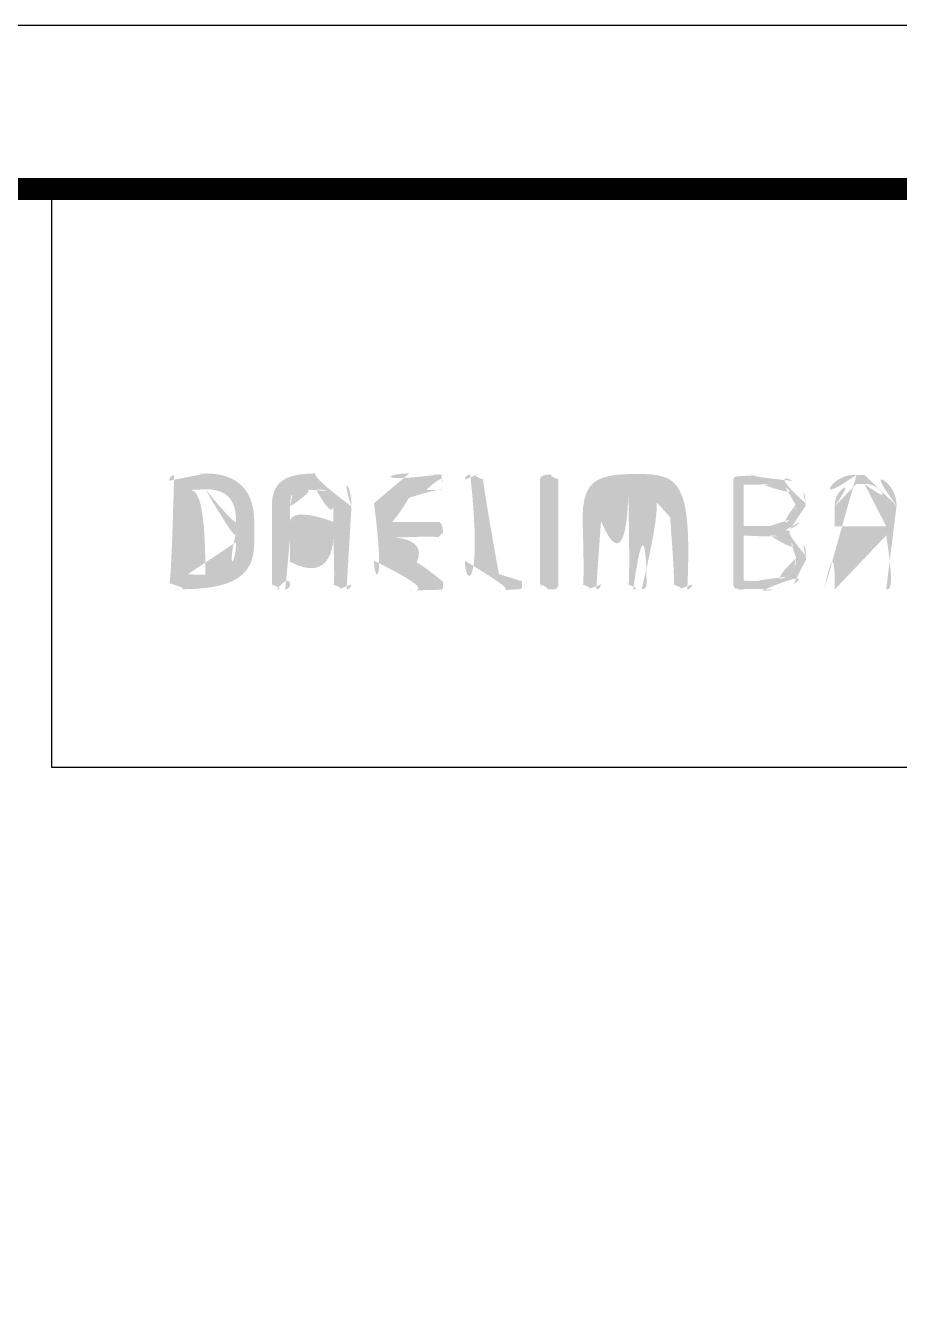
# Model space of a CAD drawing. Extents: x 16296677466 to 16296684057, y -37409618000 to -37409615586.
# Drawn here: x 16296683467.9 to 16296683767.5, y -37409616021.4 to -37409615585.6 of the extents above; entities that cross this region are included whole.
import ezdxf

# ---------------------------------------------------------------- set-up
doc = ezdxf.new("R2010")
doc.units = 0
doc.header["$LTSCALE"] = 10
doc.header["$MEASUREMENT"] = 0
doc.layers.get('0').update_dxf_attribs({"linetype": 'CONTINUOUS'})

msp = doc.modelspace()

# ---------------------------------------------------------------- hatches: boundary and pattern name
h = msp.add_hatch(color=5)
edge = h.paths.add_edge_path()
edge.add_spline(control_points=[(16296683546.333521, -37409615755.815308), (16296683546.333521, -37409615744.975319), (16296683540.552231, -37409615739.224159), (16296683529.611971, -37409615739.224159)], knot_values=[7, 7, 7, 7, 8, 8, 8, 8], degree=3, periodic=0)
edge.add_spline(control_points=[(16296683529.611971, -37409615739.224159), (16296683525.6047, -37409615739.224159), (16296683520.52853, -37409615739.465012), (16296683518.87742, -37409615739.741058)], knot_values=[0, 0, 0, 0, 1, 1, 1, 1], degree=3, periodic=0)
edge.add_spline(control_points=[(16296683518.87742, -37409615739.741058), (16296683517.846149, -37409615739.921669), (16296683517.17362, -37409615740.684547), (16296683517.17362, -37409615741.718277), (16296683517.17362, -37409615741.718277), (16296683517.17362, -37409615776.827454), (16296683517.17362, -37409615776.827454)], knot_values=[1, 1, 1, 1, 2, 2, 2, 3, 3, 3, 3], degree=3, periodic=0)
edge.add_spline(control_points=[(16296683517.17362, -37409615776.827454), (16296683517.17362, -37409615777.921494), (16296683517.846149, -37409615778.649139), (16296683518.94515, -37409615778.890099)], knot_values=[3, 3, 3, 3, 4, 4, 4, 4], degree=3, periodic=0)
edge.add_spline(control_points=[(16296683518.94515, -37409615778.890099), (16296683520.52853, -37409615779.095947), (16296683525.569571, -37409615779.357002), (16296683529.611971, -37409615779.357002)], knot_values=[4, 4, 4, 4, 5, 5, 5, 5], degree=3, periodic=0)
edge.add_spline(control_points=[(16296683529.611971, -37409615779.357002), (16296683540.552231, -37409615779.357002), (16296683546.333521, -37409615773.610786), (16296683546.333521, -37409615762.745728), (16296683546.333521, -37409615762.745728), (16296683546.333521, -37409615755.815308), (16296683546.333521, -37409615755.815308)], knot_values=[5, 5, 5, 5, 6, 6, 6, 7, 7, 7, 7], degree=3, periodic=0)
edge = h.paths.add_edge_path(flags=16)
edge.add_spline(control_points=[(16296683529.576759, -37409615744.639137), (16296683536.871189, -37409615744.639137), (16296683540.12315, -37409615748.106819), (16296683540.12315, -37409615755.815308), (16296683540.12315, -37409615755.815308), (16296683540.12315, -37409615757.547737), (16296683540.12315, -37409615759.280579)], knot_values=[4, 4, 4, 4, 5, 5, 5, 5.5, 5.5, 5.5, 5.5], degree=3, periodic=0)
edge.add_spline(control_points=[(16296683540.12315, -37409615759.280579), (16296683540.12315, -37409615761.012993), (16296683540.12315, -37409615762.745728), (16296683540.12315, -37409615762.745728)], knot_values=[5.5, 5.5, 5.5, 5.5, 6, 6, 6, 6], degree=3, periodic=0)
edge.add_spline(control_points=[(16296683540.12315, -37409615762.745728), (16296683540.12315, -37409615770.273468), (16296683536.66543, -37409615773.947029), (16296683529.611971, -37409615773.947029)], knot_values=[0, 0, 0, 0, 1, 1, 1, 1], degree=3, periodic=0)
edge.add_spline(control_points=[(16296683529.611971, -37409615773.947029), (16296683529.611851, -37409615773.947029), (16296683524.76157, -37409615773.866653), (16296683523.504419, -37409615773.816544), (16296683523.504419, -37409615773.816544), (16296683523.504419, -37409615744.935211), (16296683523.504419, -37409615744.935211)], knot_values=[1.00001, 1.00001, 1.00001, 1.00001, 2, 2, 2, 3, 3, 3, 3], degree=3, periodic=0)
edge.add_spline(control_points=[(16296683523.504419, -37409615744.935211), (16296683526.033739, -37409615744.669098), (16296683529.576759, -37409615744.639137), (16296683529.576759, -37409615744.639137)], knot_values=[3, 3, 3, 3, 4, 4, 4, 4], degree=3, periodic=0)
h = msp.add_hatch(color=5)
edge = h.paths.add_edge_path()
edge.add_spline(control_points=[(16296683579.653669, -37409615750.530777), (16296683579.653669, -37409615742.712013), (16296683575.88731, -37409615739.224159), (16296683567.508961, -37409615739.224159)], knot_values=[13, 13, 13, 13, 14, 14, 14, 14], degree=3, periodic=0)
edge.add_spline(control_points=[(16296683567.508961, -37409615739.224159), (16296683567.5089, -37409615739.224159), (16296683564.447729, -37409615739.224159), (16296683564.447729, -37409615739.224159)], knot_values=[0.00001, 0.00001, 0.00001, 0.00001, 1, 1, 1, 1], degree=3, periodic=0)
edge.add_spline(control_points=[(16296683564.447729, -37409615739.224159), (16296683556.069361, -37409615739.224159), (16296683552.37071, -37409615742.712013), (16296683552.37071, -37409615750.530777), (16296683552.37071, -37409615750.530777), (16296683552.37071, -37409615777.289307), (16296683552.37071, -37409615777.289307)], knot_values=[1, 1, 1, 1, 2, 2, 2, 3, 3, 3, 3], degree=3, periodic=0)
edge.add_spline(control_points=[(16296683552.37071, -37409615777.289307), (16296683552.37071, -37409615778.22776), (16296683553.093399, -37409615778.995567), (16296683554.039379, -37409615778.995567)], knot_values=[3, 3, 3, 3, 4, 4, 4, 4], degree=3, periodic=0)
edge.add_spline(control_points=[(16296683554.039379, -37409615778.995567), (16296683554.039431, -37409615778.995567), (16296683556.962681, -37409615778.995567), (16296683556.962681, -37409615778.995567)], knot_values=[4.00001, 4.00001, 4.00001, 4.00001, 5, 5, 5, 5], degree=3, periodic=0)
edge.add_spline(control_points=[(16296683556.962681, -37409615778.995567), (16296683557.94375, -37409615778.995567), (16296683558.631281, -37409615778.082199), (16296683558.631281, -37409615777.289307), (16296683558.631281, -37409615777.289307), (16296683558.631281, -37409615773.438858), (16296683558.631281, -37409615769.509987)], knot_values=[5, 5, 5, 5, 6, 6, 6, 6.5, 6.5, 6.5, 6.5], degree=3, periodic=0)
edge.add_spline(control_points=[(16296683558.631281, -37409615769.509987), (16296683558.631281, -37409615765.5812), (16296683558.631281, -37409615761.573936), (16296683558.631281, -37409615761.260384), (16296683558.631281, -37409615761.260384), (16296683573.39065, -37409615761.260384), (16296683573.39065, -37409615761.260384)], knot_values=[6.5, 6.5, 6.5, 6.5, 7, 7, 7, 8, 8, 8, 8], degree=3, periodic=0)
edge.add_spline(control_points=[(16296683573.39065, -37409615761.260384), (16296683573.39065, -37409615761.887421), (16296683573.39065, -37409615777.289307), (16296683573.39065, -37409615777.289307)], knot_values=[8, 8, 8, 8, 9, 9, 9, 9], degree=3, periodic=0)
edge.add_spline(control_points=[(16296683573.39065, -37409615777.289307), (16296683573.39065, -37409615778.262802), (16296683574.14846, -37409615778.995567), (16296683575.04427, -37409615778.995567)], knot_values=[9, 9, 9, 9, 10, 10, 10, 10], degree=3, periodic=0)
edge.add_spline(control_points=[(16296683575.04427, -37409615778.995567), (16296683575.0443, -37409615778.995567), (16296683577.985081, -37409615778.995567), (16296683577.985081, -37409615778.995567)], knot_values=[10.00001, 10.00001, 10.00001, 10.00001, 11, 11, 11, 11], degree=3, periodic=0)
edge.add_spline(control_points=[(16296683577.985081, -37409615778.995567), (16296683578.966181, -37409615778.995567), (16296683579.653669, -37409615778.04705), (16296683579.653669, -37409615777.289307), (16296683579.653669, -37409615777.289307), (16296683579.653669, -37409615750.530777), (16296683579.653669, -37409615750.530777)], knot_values=[11, 11, 11, 11, 12, 12, 12, 13, 13, 13, 13], degree=3, periodic=0)
edge = h.paths.add_edge_path(flags=16)
edge.add_spline(control_points=[(16296683558.631281, -37409615750.530777), (16296683558.631281, -37409615745.572517), (16296683560.044041, -37409615744.754593), (16296683564.447729, -37409615744.754593)], knot_values=[2, 2, 2, 2, 3, 3, 3, 3], degree=3, periodic=0)
edge.add_spline(control_points=[(16296683564.447729, -37409615744.754593), (16296683564.447781, -37409615744.754593), (16296683567.508961, -37409615744.754593), (16296683567.508961, -37409615744.754593)], knot_values=[3.00001, 3.00001, 3.00001, 3.00001, 4, 4, 4, 4], degree=3, periodic=0)
edge.add_spline(control_points=[(16296683567.508961, -37409615744.754593), (16296683571.930321, -37409615744.754593), (16296683573.39065, -37409615745.572517), (16296683573.39065, -37409615750.530777)], knot_values=[4, 4, 4, 4, 5, 5, 5, 5], degree=3, periodic=0)
edge.add_spline(control_points=[(16296683573.39065, -37409615750.530777), (16296683573.39065, -37409615750.530907), (16296683573.39065, -37409615755.288361), (16296683573.39065, -37409615755.754883)], knot_values=[5.00001, 5.00001, 5.00001, 5.00001, 6, 6, 6, 6], degree=3, periodic=0)
edge.add_spline(control_points=[(16296683573.39065, -37409615755.754883), (16296683573.39065, -37409615755.754883), (16296683558.631281, -37409615755.754883), (16296683558.631281, -37409615755.754883)], knot_values=[0, 0, 0, 0, 1, 1, 1, 1], degree=3, periodic=0)
edge.add_spline(control_points=[(16296683558.631281, -37409615755.754883), (16296683558.631281, -37409615755.288361), (16296683558.631281, -37409615750.530777), (16296683558.631281, -37409615750.530777)], knot_values=[1, 1, 1, 1, 2, 2, 2, 2], degree=3, periodic=0)
h = msp.add_hatch(color=5)
edge = h.paths.add_edge_path()
edge.add_spline(control_points=[(16296683593.69039, -37409615755.815308), (16296683593.69039, -37409615755.308296), (16296683593.69039, -37409615749.456993), (16296683593.69039, -37409615749.456993)], knot_values=[14, 14, 14, 14, 15, 15, 15, 15], degree=3, periodic=0)
edge.add_spline(control_points=[(16296683593.69039, -37409615749.456993), (16296683593.69039, -37409615746.48085), (16296683593.69039, -37409615744.855003), (16296683599.486719, -37409615744.855003), (16296683599.486719, -37409615744.855003), (16296683602.368549, -37409615744.861191), (16296683605.250429, -37409615744.867393)], knot_values=[15, 15, 15, 15, 16, 16, 16, 16.5, 16.5, 16.5, 16.5], degree=3, periodic=0)
edge.add_spline(control_points=[(16296683605.250429, -37409615744.867393), (16296683608.132339, -37409615744.873749), (16296683611.014191, -37409615744.879951), (16296683611.014191, -37409615744.879951), (16296683611.014191, -37409615744.879951), (16296683611.014191, -37409615743.572731), (16296683611.014191, -37409615742.265419)], knot_values=[16.5, 16.5, 16.5, 16.5, 17, 17, 17, 17.5, 17.5, 17.5, 17.5], degree=3, periodic=0)
edge.add_spline(control_points=[(16296683611.014191, -37409615742.265419), (16296683611.014191, -37409615740.958069), (16296683611.014191, -37409615739.650711), (16296683611.014191, -37409615739.650711)], knot_values=[17.5, 17.5, 17.5, 17.5, 18, 18, 18, 18], degree=3, periodic=0)
edge.add_spline(control_points=[(16296683611.014191, -37409615739.650711), (16296683611.01413, -37409615739.650711), (16296683609.844851, -37409615739.540298), (16296683609.844851, -37409615739.540298)], knot_values=[18.00001, 18.00001, 18.00001, 18.00001, 19, 19, 19, 19], degree=3, periodic=0)
edge.add_spline(control_points=[(16296683609.844851, -37409615739.540298), (16296683607.50625, -37409615739.344467), (16296683602.342239, -37409615739.224159), (16296683599.421511, -37409615739.224159)], knot_values=[19, 19, 19, 19, 20, 20, 20, 20], degree=3, periodic=0)
edge.add_spline(control_points=[(16296683599.421511, -37409615739.224159), (16296683591.30159, -37409615739.224159), (16296683587.37711, -37409615742.551308), (16296683587.37711, -37409615749.456993)], knot_values=[20, 20, 20, 20, 21, 21, 21, 21], degree=3, periodic=0)
edge.add_spline(control_points=[(16296683587.37711, -37409615749.456993), (16296683587.37711, -37409615749.456993), (16296683587.37711, -37409615769.139259), (16296683587.37711, -37409615769.139259)], knot_values=[0, 0, 0, 0, 1, 1, 1, 1], degree=3, periodic=0)
edge.add_spline(control_points=[(16296683587.37711, -37409615769.139259), (16296683587.37711, -37409615776.019539), (16296683591.30159, -37409615779.357002), (16296683599.421511, -37409615779.357002)], knot_values=[1, 1, 1, 1, 2, 2, 2, 2], degree=3, periodic=0)
edge.add_spline(control_points=[(16296683599.421511, -37409615779.357002), (16296683603.01474, -37409615779.357002), (16296683607.86762, -37409615779.286781), (16296683609.844851, -37409615779.095947)], knot_values=[2, 2, 2, 2, 3, 3, 3, 3], degree=3, periodic=0)
edge.add_spline(control_points=[(16296683609.844851, -37409615779.095947), (16296683609.844851, -37409615779.095947), (16296683610.738159, -37409615779.020569), (16296683610.738159, -37409615779.020569)], knot_values=[3.00001, 3.00001, 3.00001, 3.00001, 3.99999, 3.99999, 3.99999, 3.99999], degree=3, periodic=0)
edge.add_spline(control_points=[(16296683610.738159, -37409615779.020569), (16296683610.738159, -37409615779.020569), (16296683610.738159, -37409615779.020569), (16296683610.738159, -37409615779.020569), (16296683610.738159, -37409615779.020569), (16296683611.01413, -37409615778.995567), (16296683611.014191, -37409615778.995567)], knot_values=[3.99999, 3.99999, 3.99999, 3.99999, 4, 4, 4, 4.99999, 4.99999, 4.99999, 4.99999], degree=3, periodic=0)
edge.add_spline(control_points=[(16296683611.014191, -37409615778.995567), (16296683611.014191, -37409615778.995567), (16296683611.014191, -37409615778.995567), (16296683611.014191, -37409615778.995567), (16296683611.014191, -37409615778.995567), (16296683611.014191, -37409615777.674347), (16296683611.014191, -37409615776.353371)], knot_values=[4.99999, 4.99999, 4.99999, 4.99999, 5.25, 5.25, 5.25, 5.5, 5.5, 5.5, 5.5], degree=3, periodic=0)
edge.add_spline(control_points=[(16296683611.014191, -37409615776.353371), (16296683611.014191, -37409615775.032387), (16296683611.014191, -37409615773.711037), (16296683611.014191, -37409615773.711037), (16296683611.014191, -37409615773.711037), (16296683599.486719, -37409615773.711037), (16296683599.486719, -37409615773.711037)], knot_values=[5.5, 5.5, 5.5, 5.5, 6, 6, 6, 7, 7, 7, 7], degree=3, periodic=0)
edge.add_spline(control_points=[(16296683599.486719, -37409615773.711037), (16296683593.69039, -37409615773.711037), (16296683593.69039, -37409615772.095253), (16296683593.69039, -37409615769.139259), (16296683593.69039, -37409615769.139259), (16296683593.69039, -37409615761.817307), (16296683593.69039, -37409615761.240158)], knot_values=[7, 7, 7, 7, 8, 8, 8, 9, 9, 9, 9], degree=3, periodic=0)
edge.add_spline(control_points=[(16296683593.69039, -37409615761.240158), (16296683594.25746, -37409615761.240158), (16296683609.2577, -37409615761.240158), (16296683609.2577, -37409615761.240158)], knot_values=[9, 9, 9, 9, 10, 10, 10, 10], degree=3, periodic=0)
edge.add_spline(control_points=[(16296683609.2577, -37409615761.240158), (16296683610.18614, -37409615761.240158), (16296683611.014191, -37409615760.502327), (16296683611.014191, -37409615759.553917)], knot_values=[10, 10, 10, 10, 11, 11, 11, 11], degree=3, periodic=0)
edge.add_spline(control_points=[(16296683611.014191, -37409615759.553917), (16296683611.014191, -37409615759.553917), (16296683611.014191, -37409615757.596733), (16296683611.014191, -37409615757.596733)], knot_values=[11.00001, 11.00001, 11.00001, 11.00001, 12, 12, 12, 12], degree=3, periodic=0)
edge.add_spline(control_points=[(16296683611.014191, -37409615757.596733), (16296683611.014191, -37409615756.613182), (16296683610.18614, -37409615755.815308), (16296683609.2577, -37409615755.815308), (16296683609.2577, -37409615755.815308), (16296683594.25746, -37409615755.815308), (16296683593.69039, -37409615755.815308)], knot_values=[12, 12, 12, 12, 13, 13, 13, 14, 14, 14, 14], degree=3, periodic=0)
h = msp.add_hatch(color=5)
edge = h.paths.add_edge_path()
edge.add_spline(control_points=[(16296683630.19482, -37409615773.711037), (16296683624.80999, -37409615773.711037), (16296683624.80999, -37409615771.673607), (16296683624.80999, -37409615769.706429), (16296683624.80999, -37409615769.706429), (16296683624.80999, -37409615741.336838), (16296683624.80999, -37409615741.336838)], knot_values=[9, 9, 9, 9, 10, 10, 10, 11, 11, 11, 11], degree=3, periodic=0)
edge.add_spline(control_points=[(16296683624.80999, -37409615741.336838), (16296683624.80999, -37409615740.383476), (16296683624.002001, -37409615739.560364), (16296683623.03846, -37409615739.560364)], knot_values=[11, 11, 11, 11, 12, 12, 12, 12], degree=3, periodic=0)
edge.add_spline(control_points=[(16296683623.03846, -37409615739.560364), (16296683623.03838, -37409615739.560364), (16296683620.353649, -37409615739.560364), (16296683620.35358, -37409615739.560364)], knot_values=[12.00001, 12.00001, 12.00001, 12.00001, 12.99999, 12.99999, 12.99999, 12.99999], degree=3, periodic=0)
edge.add_spline(control_points=[(16296683620.35358, -37409615739.560364), (16296683619.374969, -37409615739.560364), (16296683618.531879, -37409615740.383476), (16296683618.531879, -37409615741.336838), (16296683618.531879, -37409615741.336838), (16296683618.531879, -37409615769.139259), (16296683618.531879, -37409615769.139259)], knot_values=[0, 0, 0, 0, 1, 1, 1, 2, 2, 2, 2], degree=3, periodic=0)
edge.add_spline(control_points=[(16296683618.531879, -37409615769.139259), (16296683618.531879, -37409615778.202637), (16296683624.759781, -37409615779.357002), (16296683630.14463, -37409615779.357002)], knot_values=[2, 2, 2, 2, 3, 3, 3, 3], degree=3, periodic=0)
edge.add_spline(control_points=[(16296683630.14463, -37409615779.357002), (16296683634.08407, -37409615779.357002), (16296683635.047689, -37409615779.186302), (16296683636.267151, -37409615778.995567)], knot_values=[3, 3, 3, 3, 4, 4, 4, 4], degree=3, periodic=0)
edge.add_spline(control_points=[(16296683636.267151, -37409615778.995567), (16296683636.26717, -37409615778.995567), (16296683636.954679, -37409615778.910248), (16296683636.954679, -37409615778.910248)], knot_values=[4.00001, 4.00001, 4.00001, 4.00001, 4.99999, 4.99999, 4.99999, 4.99999], degree=3, periodic=0)
edge.add_spline(control_points=[(16296683636.954679, -37409615778.910248), (16296683636.954679, -37409615778.910248), (16296683636.954679, -37409615778.910248), (16296683636.954679, -37409615778.910248), (16296683636.954679, -37409615778.910248), (16296683637.832939, -37409615778.754692), (16296683637.832939, -37409615778.754692)], knot_values=[4.99999, 4.99999, 4.99999, 4.99999, 5.499995, 5.499995, 5.499995, 5.99999, 5.99999, 5.99999, 5.99999], degree=3, periodic=0)
edge.add_spline(control_points=[(16296683637.832939, -37409615778.754692), (16296683637.832939, -37409615778.754692), (16296683637.832939, -37409615778.754692), (16296683637.832939, -37409615778.754692), (16296683637.832939, -37409615778.754692), (16296683638.14411, -37409615778.709541), (16296683638.14411, -37409615778.709541)], knot_values=[5.99999, 5.99999, 5.99999, 5.99999, 6.499995, 6.499995, 6.499995, 6.99999, 6.99999, 6.99999, 6.99999], degree=3, periodic=0)
edge.add_spline(control_points=[(16296683638.14411, -37409615778.709541), (16296683638.14411, -37409615778.709541), (16296683638.14411, -37409615778.709541), (16296683638.14411, -37409615778.709541), (16296683638.14411, -37409615778.709541), (16296683638.14411, -37409615777.459969), (16296683638.14411, -37409615776.210373)], knot_values=[6.99999, 6.99999, 6.99999, 6.99999, 7.25, 7.25, 7.25, 7.5, 7.5, 7.5, 7.5], degree=3, periodic=0)
edge.add_spline(control_points=[(16296683638.14411, -37409615776.210373), (16296683638.14411, -37409615774.960739), (16296683638.14411, -37409615773.711037), (16296683638.14411, -37409615773.711037), (16296683638.14411, -37409615773.711037), (16296683630.19482, -37409615773.711037), (16296683630.19482, -37409615773.711037)], knot_values=[7.5, 7.5, 7.5, 7.5, 8, 8, 8, 9, 9, 9, 9], degree=3, periodic=0)
h = msp.add_hatch(color=5)
edge = h.paths.add_edge_path()
edge.add_spline(control_points=[(16296683648.928801, -37409615778.995567), (16296683649.94249, -37409615778.995567), (16296683650.579889, -37409615778.082199), (16296683650.579889, -37409615777.289307), (16296683650.579889, -37409615777.289307), (16296683650.579889, -37409615741.271591), (16296683650.579889, -37409615741.271591)], knot_values=[4, 4, 4, 4, 5, 5, 5, 6, 6, 6, 6], degree=3, periodic=0)
edge.add_spline(control_points=[(16296683650.579889, -37409615741.271591), (16296683650.579889, -37409615740.333267), (16296683649.857189, -37409615739.560364), (16296683648.928801, -37409615739.560364)], knot_values=[6, 6, 6, 6, 7, 7, 7, 7], degree=3, periodic=0)
edge.add_spline(control_points=[(16296683648.928801, -37409615739.560364), (16296683648.928711, -37409615739.560364), (16296683646.003111, -37409615739.560364), (16296683646.003019, -37409615739.560364)], knot_values=[7.00001, 7.00001, 7.00001, 7.00001, 7.99999, 7.99999, 7.99999, 7.99999], degree=3, periodic=0)
edge.add_spline(control_points=[(16296683646.003019, -37409615739.560364), (16296683644.93911, -37409615739.560364), (16296683644.301781, -37409615740.433456), (16296683644.301781, -37409615741.271591), (16296683644.301781, -37409615741.271591), (16296683644.301781, -37409615777.289307), (16296683644.301781, -37409615777.289307)], knot_values=[0, 0, 0, 0, 1, 1, 1, 2, 2, 2, 2], degree=3, periodic=0)
edge.add_spline(control_points=[(16296683644.301781, -37409615777.289307), (16296683644.301781, -37409615778.262802), (16296683645.08964, -37409615778.995567), (16296683646.003019, -37409615778.995567)], knot_values=[2, 2, 2, 2, 3, 3, 3, 3], degree=3, periodic=0)
edge.add_spline(control_points=[(16296683646.003019, -37409615778.995567), (16296683646.003111, -37409615778.995567), (16296683648.928801, -37409615778.995567), (16296683648.928801, -37409615778.995567)], knot_values=[3.00001, 3.00001, 3.00001, 3.00001, 4, 4, 4, 4], degree=3, periodic=0)
h = msp.add_hatch(color=5)
edge = h.paths.add_edge_path()
edge.add_spline(control_points=[(16296683665.16856, -37409615755.63974), (16296683665.16856, -37409615746.154694), (16296683666.4734, -37409615745.226273), (16296683674.520519, -37409615745.191116)], knot_values=[5, 5, 5, 5, 6, 6, 6, 6], degree=3, periodic=0)
edge.add_spline(control_points=[(16296683674.520519, -37409615745.191116), (16296683674.520519, -37409615745.758034), (16296683674.520519, -37409615777.289307), (16296683674.520519, -37409615777.289307)], knot_values=[6, 6, 6, 6, 7, 7, 7, 7], degree=3, periodic=0)
edge.add_spline(control_points=[(16296683674.520519, -37409615777.289307), (16296683674.520519, -37409615778.282967), (16296683675.26326, -37409615778.995567), (16296683676.206711, -37409615778.995567)], knot_values=[7, 7, 7, 7, 8, 8, 8, 8], degree=3, periodic=0)
edge.add_spline(control_points=[(16296683676.206711, -37409615778.995567), (16296683676.20676, -37409615778.995567), (16296683679.117411, -37409615778.995567), (16296683679.117411, -37409615778.995567)], knot_values=[8.00001, 8.00001, 8.00001, 8.00001, 9, 9, 9, 9], degree=3, periodic=0)
edge.add_spline(control_points=[(16296683679.117411, -37409615778.995567), (16296683680.181339, -37409615778.995567), (16296683680.803619, -37409615778.082199), (16296683680.803619, -37409615777.289307), (16296683680.803619, -37409615777.289307), (16296683680.803619, -37409615745.878731), (16296683680.803619, -37409615745.251488)], knot_values=[9, 9, 9, 9, 10, 10, 10, 11, 11, 11, 11], degree=3, periodic=0)
edge.add_spline(control_points=[(16296683680.803619, -37409615745.251488), (16296683684.567499, -37409615745.276443), (16296683686.96632, -37409615745.662712), (16296683688.30126, -37409615746.997803)], knot_values=[11, 11, 11, 11, 12, 12, 12, 12], degree=3, periodic=0)
edge.add_spline(control_points=[(16296683688.30126, -37409615746.997803), (16296683689.856979, -37409615748.493202), (16296683690.10792, -37409615751.313583), (16296683690.10792, -37409615755.63974), (16296683690.10792, -37409615755.63974), (16296683690.10792, -37409615777.289307), (16296683690.10792, -37409615777.289307)], knot_values=[12, 12, 12, 12, 13, 13, 13, 14, 14, 14, 14], degree=3, periodic=0)
edge.add_spline(control_points=[(16296683690.10792, -37409615777.289307), (16296683690.10792, -37409615778.22776), (16296683690.88076, -37409615778.995567), (16296683691.794121, -37409615778.995567)], knot_values=[14, 14, 14, 14, 15, 15, 15, 15], degree=3, periodic=0)
edge.add_spline(control_points=[(16296683691.794121, -37409615778.995567), (16296683691.79418, -37409615778.995567), (16296683694.775101, -37409615778.995567), (16296683694.775101, -37409615778.995567)], knot_values=[15.00001, 15.00001, 15.00001, 15.00001, 16, 16, 16, 16], degree=3, periodic=0)
edge.add_spline(control_points=[(16296683694.775101, -37409615778.995567), (16296683695.73864, -37409615778.995567), (16296683696.441231, -37409615778.04705), (16296683696.441231, -37409615777.289307), (16296683696.441231, -37409615777.289307), (16296683696.441231, -37409615755.142563), (16296683696.441231, -37409615755.142563)], knot_values=[16, 16, 16, 16, 17, 17, 17, 18, 18, 18, 18], degree=3, periodic=0)
edge.add_spline(control_points=[(16296683696.441231, -37409615755.142563), (16296683696.441231, -37409615741.683029), (16296683691.9848, -37409615739.409714), (16296683677.6721, -37409615739.409714)], knot_values=[18, 18, 18, 18, 19, 19, 19, 19], degree=3, periodic=0)
edge.add_spline(control_points=[(16296683677.6721, -37409615739.409714), (16296683663.34185, -37409615739.409714), (16296683658.870359, -37409615741.683029), (16296683658.870359, -37409615755.142563)], knot_values=[19, 19, 19, 19, 20, 20, 20, 20], degree=3, periodic=0)
edge.add_spline(control_points=[(16296683658.870359, -37409615755.142563), (16296683658.870359, -37409615755.142563), (16296683658.870359, -37409615777.289307), (16296683658.870359, -37409615777.289307)], knot_values=[0, 0, 0, 0, 1, 1, 1, 1], degree=3, periodic=0)
edge.add_spline(control_points=[(16296683658.870359, -37409615777.289307), (16296683658.870359, -37409615778.262802), (16296683659.62822, -37409615778.995567), (16296683660.59174, -37409615778.995567)], knot_values=[1, 1, 1, 1, 2, 2, 2, 2], degree=3, periodic=0)
edge.add_spline(control_points=[(16296683660.59174, -37409615778.995567), (16296683660.591761, -37409615778.995567), (16296683663.517469, -37409615778.995567), (16296683663.517469, -37409615778.995567)], knot_values=[2.00001, 2.00001, 2.00001, 2.00001, 3, 3, 3, 3], degree=3, periodic=0)
edge.add_spline(control_points=[(16296683663.517469, -37409615778.995567), (16296683664.56638, -37409615778.995567), (16296683665.16856, -37409615778.082199), (16296683665.16856, -37409615777.289307), (16296683665.16856, -37409615777.289307), (16296683665.16856, -37409615755.63974), (16296683665.16856, -37409615755.63974)], knot_values=[3, 3, 3, 3, 4, 4, 4, 5, 5, 5, 5], degree=3, periodic=0)
h = msp.add_hatch(color=5)
edge = h.paths.add_edge_path()
edge.add_spline(control_points=[(16296683735.31686, -37409615749.476921), (16296683735.31686, -37409615745.587624), (16296683733.70093, -37409615743.2892), (16296683731.000959, -37409615741.803688)], knot_values=[4, 4, 4, 4, 5, 5, 5, 5], degree=3, periodic=0)
edge.add_spline(control_points=[(16296683731.000959, -37409615741.803688), (16296683728.281019, -37409615740.288132), (16296683724.416691, -37409615739.705971), (16296683720.181129, -37409615739.705971)], knot_values=[5, 5, 5, 5, 6, 6, 6, 6], degree=3, periodic=0)
edge.add_spline(control_points=[(16296683720.181129, -37409615739.705971), (16296683716.668249, -37409615739.705971), (16296683713.406151, -37409615739.921669), (16296683711.579479, -37409615740.162659)], knot_values=[6, 6, 6, 6, 7, 7, 7, 7], degree=3, periodic=0)
edge.add_spline(control_points=[(16296683711.579479, -37409615740.162659), (16296683711.14789, -37409615740.18763), (16296683710.92709, -37409615740.333267), (16296683710.776489, -37409615740.493851)], knot_values=[7, 7, 7, 7, 8, 8, 8, 8], degree=3, periodic=0)
edge.add_spline(control_points=[(16296683710.776489, -37409615740.493851), (16296683710.61586, -37409615740.624229), (16296683710.51549, -37409615740.9105), (16296683710.51549, -37409615741.457329)], knot_values=[8, 8, 8, 8, 9, 9, 9, 9], degree=3, periodic=0)
edge.add_spline(control_points=[(16296683710.51549, -37409615741.457329), (16296683710.51549, -37409615741.457329), (16296683710.51549, -37409615777.499992), (16296683710.51549, -37409615777.499992)], knot_values=[9, 9, 9, 9, 10, 10, 10, 10], degree=3, periodic=0)
edge.add_spline(control_points=[(16296683710.51549, -37409615777.499992), (16296683710.51549, -37409615778.132317), (16296683710.61586, -37409615778.428413), (16296683710.716311, -37409615778.548973)], knot_values=[10, 10, 10, 10, 11, 11, 11, 11], degree=3, periodic=0)
edge.add_spline(control_points=[(16296683710.716311, -37409615778.548973), (16296683710.876881, -37409615778.644279), (16296683711.09767, -37409615778.804871), (16296683711.71999, -37409615778.890099)], knot_values=[11, 11, 11, 11, 12, 12, 12, 12], degree=3, periodic=0)
edge.add_spline(control_points=[(16296683711.71999, -37409615778.890099), (16296683713.69722, -37409615779.186302), (16296683716.899019, -37409615779.371941), (16296683720.44208, -37409615779.371941)], knot_values=[12, 12, 12, 12, 13, 13, 13, 13], degree=3, periodic=0)
edge.add_spline(control_points=[(16296683720.44208, -37409615779.371941), (16296683724.607441, -37409615779.391991), (16296683728.461639, -37409615778.734512), (16296683731.161551, -37409615777.168831)], knot_values=[13, 13, 13, 13, 14, 14, 14, 14], degree=3, periodic=0)
edge.add_spline(control_points=[(16296683731.161551, -37409615777.168831), (16296683733.86149, -37409615775.492699), (16296683735.54771, -37409615772.923126), (16296683735.54771, -37409615768.567162)], knot_values=[14, 14, 14, 14, 15, 15, 15, 15], degree=3, periodic=0)
edge.add_spline(control_points=[(16296683735.54771, -37409615768.567162), (16296683735.54771, -37409615768.567162), (16296683735.54771, -37409615767.623642), (16296683735.54771, -37409615767.623642)], knot_values=[15, 15, 15, 15, 16, 16, 16, 16], degree=3, periodic=0)
edge.add_spline(control_points=[(16296683735.54771, -37409615767.623642), (16296683735.54771, -37409615763.759453), (16296683733.46003, -37409615760.768562), (16296683729.98724, -37409615759.553917)], knot_values=[16, 16, 16, 16, 17, 17, 17, 17], degree=3, periodic=0)
edge.add_spline(control_points=[(16296683729.98724, -37409615759.553917), (16296683729.98724, -37409615759.553917), (16296683728.18066, -37409615758.866463), (16296683728.180571, -37409615758.866463)], knot_values=[0, 0, 0, 0, 0.9999820139, 0.9999820139, 0.9999820139, 0.9999820139], degree=3, periodic=0)
edge.add_spline(control_points=[(16296683728.180571, -37409615758.866463), (16296683728.18066, -37409615758.866333), (16296683729.98724, -37409615758.249161), (16296683729.98724, -37409615758.249161)], knot_values=[1.0000179868, 1.0000179868, 1.0000179868, 1.0000179868, 2, 2, 2, 2], degree=3, periodic=0)
edge.add_spline(control_points=[(16296683729.98724, -37409615758.249161), (16296683733.46003, -37409615756.818939), (16296683735.31686, -37409615754.139069), (16296683735.31686, -37409615750.350151)], knot_values=[2, 2, 2, 2, 3, 3, 3, 3], degree=3, periodic=0)
edge.add_spline(control_points=[(16296683735.31686, -37409615750.350151), (16296683735.31686, -37409615750.350151), (16296683735.31686, -37409615749.476921), (16296683735.31686, -37409615749.476921)], knot_values=[3, 3, 3, 3, 4, 4, 4, 4], degree=3, periodic=0)
edge = h.paths.add_edge_path(flags=16)
edge.add_spline(control_points=[(16296683714.058571, -37409615757.215271), (16296683714.058571, -37409615757.215271), (16296683714.058571, -37409615743.07325), (16296683714.058571, -37409615743.07325)], knot_values=[8, 8, 8, 8, 9, 9, 9, 9], degree=3, periodic=0)
edge.add_spline(control_points=[(16296683714.058571, -37409615743.07325), (16296683714.058571, -37409615743.07325), (16296683714.73106, -37409615743.043137), (16296683714.73106, -37409615743.043137)], knot_values=[0, 0, 0, 0, 1, 1, 1, 1], degree=3, periodic=0)
edge.add_spline(control_points=[(16296683714.73106, -37409615743.043137), (16296683716.25671, -37409615742.972954), (16296683718.294161, -37409615742.867607), (16296683720.181129, -37409615742.867607)], knot_values=[1, 1, 1, 1, 2, 2, 2, 2], degree=3, periodic=0)
edge.add_spline(control_points=[(16296683720.181129, -37409615742.867607), (16296683723.53347, -37409615742.867607), (16296683726.303711, -37409615743.143517), (16296683728.461639, -37409615744.152122)], knot_values=[2, 2, 2, 2, 3, 3, 3, 3], degree=3, periodic=0)
edge.add_spline(control_points=[(16296683728.461639, -37409615744.152122), (16296683730.539289, -37409615745.120796), (16296683731.84409, -37409615747.078079), (16296683731.84409, -37409615749.85334)], knot_values=[3, 3, 3, 3, 4, 4, 4, 4], degree=3, periodic=0)
edge.add_spline(control_points=[(16296683731.84409, -37409615749.85334), (16296683731.84409, -37409615749.85334), (16296683731.84409, -37409615750.023872), (16296683731.84409, -37409615750.023872)], knot_values=[4, 4, 4, 4, 5, 5, 5, 5], degree=3, periodic=0)
edge.add_spline(control_points=[(16296683731.84409, -37409615750.023872), (16296683731.84409, -37409615751.830589), (16296683731.34227, -37409615753.672417), (16296683729.95714, -37409615755.047379)], knot_values=[5, 5, 5, 5, 6, 6, 6, 6], degree=3, periodic=0)
edge.add_spline(control_points=[(16296683729.95714, -37409615755.047379), (16296683728.592079, -37409615756.432457), (16296683726.39402, -37409615757.215271), (16296683723.172131, -37409615757.215271)], knot_values=[6, 6, 6, 6, 7, 7, 7, 7], degree=3, periodic=0)
edge.add_spline(control_points=[(16296683723.172131, -37409615757.215271), (16296683723.172131, -37409615757.215271), (16296683714.058571, -37409615757.215271), (16296683714.058571, -37409615757.215271)], knot_values=[7, 7, 7, 7, 8, 8, 8, 8], degree=3, periodic=0)
edge = h.paths.add_edge_path(flags=16)
edge.add_spline(control_points=[(16296683714.058571, -37409615760.48735), (16296683714.058571, -37409615760.48735), (16296683723.172131, -37409615760.48735), (16296683723.172131, -37409615760.48735)], knot_values=[5, 5, 5, 5, 6, 6, 6, 6], degree=3, periodic=0)
edge.add_spline(control_points=[(16296683723.172131, -37409615760.48735), (16296683726.44416, -37409615760.48735), (16296683728.702511, -37409615761.27533), (16296683730.15789, -37409615762.770821)], knot_values=[6, 6, 6, 6, 7, 7, 7, 7], degree=3, periodic=0)
edge.add_spline(control_points=[(16296683730.15789, -37409615762.770821), (16296683731.58313, -37409615764.201233), (16296683732.054871, -37409615766.168327), (16296683732.054871, -37409615768.045227)], knot_values=[7, 7, 7, 7, 8, 8, 8, 8], degree=3, periodic=0)
edge.add_spline(control_points=[(16296683732.054871, -37409615768.045227), (16296683732.054871, -37409615768.045227), (16296683732.054871, -37409615768.190872), (16296683732.054871, -37409615768.190872)], knot_values=[8, 8, 8, 8, 9, 9, 9, 9], degree=3, periodic=0)
edge.add_spline(control_points=[(16296683732.054871, -37409615768.190872), (16296683732.054871, -37409615771.252052), (16296683730.85043, -37409615773.430077), (16296683728.76273, -37409615774.659462)], knot_values=[0, 0, 0, 0, 1, 1, 1, 1], degree=3, periodic=0)
edge.add_spline(control_points=[(16296683728.76273, -37409615774.659462), (16296683726.65497, -37409615775.844017), (16296683723.814529, -37409615776.190231), (16296683720.44208, -37409615776.190231)], knot_values=[1, 1, 1, 1, 2, 2, 2, 2], degree=3, periodic=0)
edge.add_spline(control_points=[(16296683720.44208, -37409615776.190231), (16296683718.51502, -37409615776.190231), (16296683716.51766, -37409615776.054733), (16296683714.73106, -37409615775.999611)], knot_values=[2, 2, 2, 2, 3, 3, 3, 3], degree=3, periodic=0)
edge.add_spline(control_points=[(16296683714.73106, -37409615775.999611), (16296683714.73106, -37409615775.999611), (16296683714.058571, -37409615775.964577), (16296683714.058571, -37409615775.964577)], knot_values=[3.0000173938, 3.0000173938, 3.0000173938, 3.0000173938, 4, 4, 4, 4], degree=3, periodic=0)
edge.add_spline(control_points=[(16296683714.058571, -37409615775.964577), (16296683714.058571, -37409615775.964577), (16296683714.058571, -37409615760.48735), (16296683714.058571, -37409615760.48735)], knot_values=[4, 4, 4, 4, 5, 5, 5, 5], degree=3, periodic=0)
at = {"lineweight": 0}
h = msp.add_hatch(color=5, dxfattribs=at)
edge = h.paths.add_edge_path()
edge.add_line((16296683755.476101, -37409615739.705971), (16296683752.766121, -37409615739.705971))
edge.add_arc((16296683752.13236, -37409615750.069672), 10.38319, 86.50064527, 180.93788351)
edge.add_line((16296683741.750521, -37409615750.239662), (16296683741.750521, -37409615778.995567))
edge.add_spline(control_points=[(16296683741.750521, -37409615778.995567), (16296683742.36298, -37409615778.995567), (16296683744.02319, -37409615778.995567), (16296683745.31369, -37409615778.995567)], knot_values=[6.1263718124, 6.1263718124, 6.1263718124, 6.1263718124, 6.6318208566, 6.6318208566, 6.6318208566, 6.6318208566], degree=3, periodic=0)
edge.add_spline(control_points=[(16296683745.31369, -37409615778.995567), (16296683745.31369, -37409615774.087212), (16296683745.31369, -37409615760.467163), (16296683745.31369, -37409615760.467163)], knot_values=[8.1801942124, 8.1801942124, 8.1801942124, 8.1801942124, 9, 9, 9, 9], degree=3, periodic=0)
edge.add_line((16296683745.31369, -37409615760.467163), (16296683762.928551, -37409615760.467163))
edge.add_spline(control_points=[(16296683762.928551, -37409615760.467163), (16296683762.928551, -37409615760.467163), (16296683762.928551, -37409615774.087212), (16296683762.928551, -37409615778.995567)], knot_values=[8.1801942124, 8.1801942124, 8.1801942124, 8.1801942124, 9, 9, 9, 9], degree=3, periodic=0)
edge.add_spline(control_points=[(16296683762.928551, -37409615778.995567), (16296683764.21904, -37409615778.995567), (16296683765.87921, -37409615778.995567), (16296683766.491631, -37409615778.995567)], knot_values=[6.1263718124, 6.1263718124, 6.1263718124, 6.1263718124, 6.6318208566, 6.6318208566, 6.6318208566, 6.6318208566], degree=3, periodic=0)
edge.add_line((16296683766.491631, -37409615778.995567), (16296683766.491631, -37409615750.239662))
edge.add_arc((16296683756.109831, -37409615750.069672), 10.38319, 359.06211649, 453.49935473)
h.paths.add_polyline_path([(16296683752.766109, -37409615742.802383), (16296683755.476101, -37409615742.802383, -0.4360079567), (16296683762.928551, -37409615750.430412), (16296683762.928551, -37409615757.335793), (16296683745.31369, -37409615757.335793), (16296683745.31369, -37409615750.430412, -0.4360079567)], flags=16)

# ---------------------------------------------------------------- linework, layer by layer
at = {"color": 5, "ltscale": 0.5}
msp.add_line((16296683476.957979, -37409615840.0625), (16296683476.957979, -37409615641.70118), dxfattribs=at)
at = {"color": 5, "ltscale": 40}
msp.add_line((16296684003.612511, -37409615840.0625), (16296683476.957979, -37409615840.0625), dxfattribs=at)
at = {"ltscale": 0.5}
msp.add_lwpolyline([(16296680761.633631, -37409618000.160339), (16296684056.922729, -37409618000.160339), (16296684056.922729, -37409615585.639809), (16296680761.633631, -37409615585.639809)], close=True, dxfattribs=at)
at = {"color": 5, "linetype": 'ByBlock', "lineweight": 200, "const_width": 7.592832}
msp.add_lwpolyline([(16296680814.622459, -37409617896.772781), (16296684003.6119, -37409617896.772781), (16296684003.6119, -37409615641.70163), (16296680814.622459, -37409615641.70163)], close=True, dxfattribs=at)

doc.saveas('drawing.dxf')
